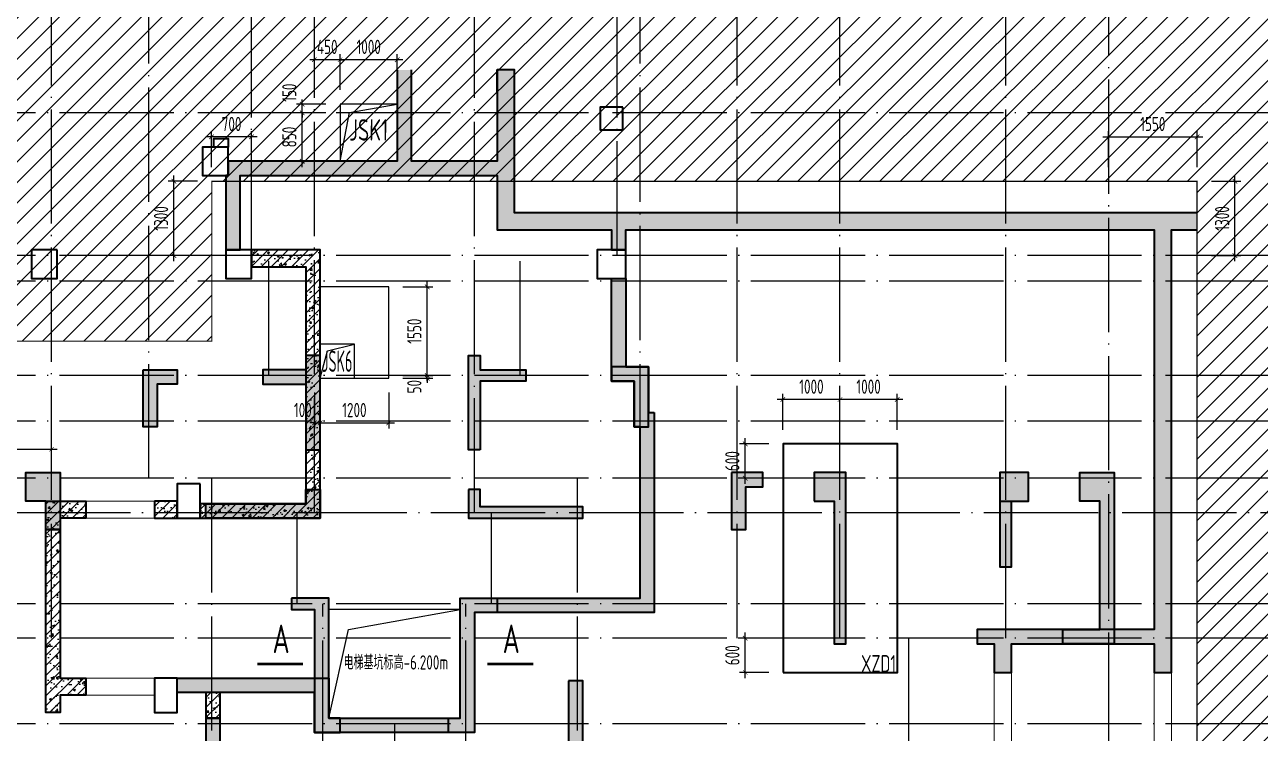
# Model space of a CAD drawing. Extents: x -655480 to 203344, y -294099 to 287156.
# Drawn here: x -375617 to -353989, y 203702 to 216112 of the extents above; entities that cross this region are included whole.
import ezdxf
from ezdxf.enums import TextEntityAlignment as Align

# ---------------------------------------------------------------- set-up
doc = ezdxf.new("R2010")
doc.units = 0
doc.header["$LTSCALE"] = 1000
doc.linetypes.add('DOTE', pattern=[2.42, 2, -0.2, 0.02, -0.2])
doc.layers.get('0').update_dxf_attribs({"linetype": 'CONTINUOUS'})
doc.layers.get('DEFPOINTS').update_dxf_attribs({"linetype": 'CONTINUOUS'})
for name, color, linetype in [('0-R集水坑', 191, 'CONTINUOUS'), ('A-DOTE', 10, 'DOTE'), ('S-B板配筋号', 7, 'CONTINUOUS'), ('S-C承台实线', 2, 'CONTINUOUS'), ('S-C承台编号', 6, 'CONTINUOUS'), ('S-D洞口', 4, 'CONTINUOUS'), ('S-J基础底板', 5, 'CONTINUOUS'), ('S-J基础底板标注', 3, 'CONTINUOUS'), ('S-Q墙填充', 252, 'CONTINUOUS'), ('S-Q墙实线', 6, 'CONTINUOUS'), ('S-降板填充', 75, 'CONTINUOUS'), ('THICK', 6, 'CONTINUOUS')]:
    doc.layers.add(name, color=color, linetype=linetype)
doc.layers.add('WINDOW', color=144, linetype='CONTINUOUS', lineweight=15)
doc.layers.add('底图$0$砼柱', color=2, linetype='CONTINUOUS', lineweight=35)
doc.styles.add('TSSD_DIMENSION', font='Tssdeng.shx', dxfattribs={"width": 0.7, "bigfont": 'tssdchn.shx'})
doc.styles.add('TSSD_REIN', font='tssdeng.shx', dxfattribs={"width": 0.7, "height": 300, "bigfont": 'tssdchn.shx'})
doc.dimstyles.new('TSSD_100_100$0', dxfattribs={"dimtxt": 300, "dimasz": 80, "dimexe": 100, "dimexo": 250, "dimgap": 100, "dimtad": 1, "dimdec": 0, "dimzin": 0, "dimdsep": 46, "dimtxsty": 'TSSD_DIMENSION', "dimblk": 'ARCHTICK', "dimcen": 0, "dimdle": 100, "dimclrd": 3, "dimclre": 3, "dimclrt": 7, "dimadec": 0, "dimazin": 0, "dimtfac": 1, "dimtdec": 0, "dimtix": 1, "dimtmove": 2, "dimatfit": 3, "dimldrblk": 'ARCHTICK', "dimfxl": 1, "dimtolj": 1, "dimtzin": 0, "dimarcsym": 0})
pattern_1 = [(45, (-1438581.56, 463489.72), (-88.388348, 88.388348), []), (50, (-1438581.56, 463489.72), (358.63009, -31.37607), [37.5, -412.5]), (355, (-1438581.56, 463489.72), (-69.37567, 376.09607), [30, -330]), (100.4514, (-1438551.67, 463487.1), (289.25469, 344.71977), [31.8701, -350.57106]), (46.1842, (-1438581.56, 463589.7), (533.62052, -82.7595), [56.25, -618.75]), (96.6356, (-1438537.1, 463582.8), (467.33135, 487.05894), [47.80514, -525.8565]), (351.1842, (-1438581.56, 463589.7), (467.33097, 487.0593), [45, -495]), (21, (-1438531.56, 463564.72), (298.453526, -201.309445), [37.5, -412.5]), (326, (-1438531.56, 463564.72), (121.65767, 362.57502), [30, -330]), (71.4514, (-1438506.7, 463547.94), (420.11131, 161.26525), [31.8701, -350.57106]), (37.5, (-1438581.56, 463489.72), (6.079928, 166.446927), [0, -326, 0, -335, 0, -331.25]), (7.5, (-1438581.56, 463489.72), (131.53477, 197.205856), [0, -191, 0, -318.5, 0, -126.25]), (327.5, (-1438693.06, 463489.72), (266.911218, -11.277436), [0, -125, 0, -390, 0, -517.5]), (317.5, (-1438743.06, 463489.72), (291.593085, 50.05249), [0, -162.5, 0, -259, 0, -367.5])]

# ---------------------------------------------------------------- blocks, each defined once
blk = doc.blocks.new('20210827.00163710')
at = {"layer": 'A-DOTE'}
for p, q in [((-218672, -280430.2), (-218672, -268230.2)), ((-216972, -277630.2), (-216972, -268230.2)), ((-215172, -273730.2), (-215172, -268230.2)), ((-214072, -278229.9), (-214072, -268230.2)), ((-211272, -278229.9), (-211272, -268230.2)), ((-208772, -273730.2), (-208772, -268230.2)), ((-208372, -277630.2), (-208372, -268230.2)), ((-206672, -280430.2), (-206672, -268230.2)), ((-204872, -280430.2), (-204872, -268230.2)), ((-201972, -280430.2), (-201972, -268230.2)), ((-200172, -268230.2), (-200172, -289730.2)), ((-197172, -271230.2), (-253172, -271230.2)), ((-197172, -273730.2), (-253172, -273730.2)), ((-214872, -275830.2), (-214872, -273730.2)), ((-210472, -275830.2), (-210472, -273730.2)), ((-197172, -274180.2), (-253172, -274180.2)), ((-197172, -275830.2), (-253172, -275830.2)), ((-197172, -276630.2), (-253172, -276630.2)), ((-197172, -277630.2), (-253172, -277630.2)), ((-215871.8, -277630.2), (-215872, -289730.2)), ((-209472.2, -277630.2), (-209472, -289730.2)), ((-253172, -278229.9), (-197172, -278229.9)), ((-214372, -279830.2), (-214372, -278230.2)), ((-210972, -279830.2), (-210972, -278230.2)), ((-197172, -279830.2), (-253172, -279830.2)), ((-213922, -289730.2), (-213922, -279830.2)), ((-211422, -289730.2), (-211422, -279830.2)), ((-197172, -280430.2), (-253172, -280430.2)), ((-203672, -280430.2), (-203672, -289730.2)), ((-197172, -281930.2), (-253172, -281930.2)), ((-212672, -281930.2), (-212672, -289730.2))]:
    blk.add_line(p, q, dxfattribs=at)
blk = doc.blocks.new('_ArchTick')
at = {"color": 0, "linetype": 'ByBlock', "const_width": 0.15}
blk.add_lwpolyline([(-0.5, -0.5), (0.5, 0.5)], dxfattribs=at)
blk = doc.blocks.new('*D1236')
at = {"layer": 'DEFPOINTS', "color": 0, "ltscale": 0.5, "transparency": 16777216}
for p in [(-375146, 208677), (-377846, 208169), (-375146, 208169)]:
    blk.add_point(p, dxfattribs=at)
at = {"layer": 'S-J基础底板标注', "color": 3, "lineweight": -2, "ltscale": 0.5, "transparency": 16777216}
for p, q in [((-377846, 208419), (-377846, 208777)), ((-375146, 208419), (-375146, 208777)), ((-377946, 208677), (-375046, 208677))]:
    blk.add_line(p, q, dxfattribs=at)
at = {"layer": 'S-J基础底板标注', "color": 3, "lineweight": -2, "ltscale": 0.5, "transparency": 16777216, "xscale": 80, "yscale": 80, "zscale": 80, "rotation": 180}
blk.add_blockref('_ArchTick', (-377846, 208677), dxfattribs=at)
at = {"layer": 'S-J基础底板标注', "color": 3, "lineweight": -2, "ltscale": 0.5, "transparency": 16777216, "xscale": 80, "yscale": 80, "zscale": 80}
blk.add_blockref('_ArchTick', (-375146, 208677), dxfattribs=at)
blk = doc.blocks.new('*D1249')
at = {"layer": 'DEFPOINTS', "color": 0, "transparency": 16777216}
for p in [(-372346, 214148), (-372346, 213369), (-371646, 213369)]:
    blk.add_point(p, dxfattribs=at)
at = {"layer": 'S-J基础底板标注', "color": 3, "lineweight": -2, "transparency": 16777216}
for p, q in [((-371546, 214148), (-372446, 214148)), ((-372346, 213619), (-372346, 214248)), ((-371646, 213619), (-371646, 214248))]:
    blk.add_line(p, q, dxfattribs=at)
at = {"layer": 'S-J基础底板标注', "color": 3, "lineweight": -2, "transparency": 16777216, "xscale": 80, "yscale": 80, "zscale": 80}
for p, rotation in [((-372346, 214148), 179.9999999999952), ((-371646, 214148), 359.9999999999952)]:
    blk.add_blockref('_ArchTick', p, dxfattribs=dict(at, rotation=rotation))
at = {"layer": 'S-J基础底板标注', "color": 7, "transparency": 16777216, "insert": (-371996, 214373), "char_height": 250, "attachment_point": 5, "style": 'TSSD_DIMENSION'}
blk.add_mtext('\\A1;700', dxfattribs=at)
blk = doc.blocks.new('*D1250')
at = {"layer": 'DEFPOINTS', "color": 0, "transparency": 16777216}
for p in [(-355096, 214148), (-356646, 213369), (-355096, 213369)]:
    blk.add_point(p, dxfattribs=at)
at = {"layer": 'S-J基础底板标注', "color": 3, "lineweight": -2, "transparency": 16777216}
for p, q in [((-356746, 214148), (-354996, 214148)), ((-356646, 213619), (-356646, 214248)), ((-355096, 213619), (-355096, 214248))]:
    blk.add_line(p, q, dxfattribs=at)
at = {"layer": 'S-J基础底板标注', "color": 3, "lineweight": -2, "transparency": 16777216, "xscale": 80, "yscale": 80, "zscale": 80, "rotation": 180}
blk.add_blockref('_ArchTick', (-356646, 214148), dxfattribs=at)
at = {"layer": 'S-J基础底板标注', "color": 3, "lineweight": -2, "transparency": 16777216, "xscale": 80, "yscale": 80, "zscale": 80}
blk.add_blockref('_ArchTick', (-355096, 214148), dxfattribs=at)
at = {"layer": 'S-J基础底板标注', "color": 7, "transparency": 16777216, "insert": (-355871, 214373), "char_height": 250, "attachment_point": 5, "style": 'TSSD_DIMENSION'}
blk.add_mtext('\\A1;1550', dxfattribs=at)
blk = doc.blocks.new('*D1251')
at = {"layer": 'DEFPOINTS', "color": 0, "transparency": 16777216}
for p in [(-373005, 213369), (-372341, 213369), (-372341, 212069)]:
    blk.add_point(p, dxfattribs=at)
at = {"layer": 'S-J基础底板标注', "color": 3, "lineweight": -2, "transparency": 16777216}
for p, q in [((-373005, 211969), (-373005, 213469)), ((-372591, 213369), (-373105, 213369)), ((-372591, 212069), (-373105, 212069))]:
    blk.add_line(p, q, dxfattribs=at)
at = {"layer": 'S-J基础底板标注', "color": 3, "lineweight": -2, "transparency": 16777216, "xscale": 80, "yscale": 80, "zscale": 80}
for p, rotation in [((-373005, 213369), 90), ((-373005, 212069), 270)]:
    blk.add_blockref('_ArchTick', p, dxfattribs=dict(at, rotation=rotation))
at = {"layer": 'S-J基础底板标注', "color": 7, "transparency": 16777216, "insert": (-373230, 212719), "char_height": 250, "attachment_point": 5, "rotation": 90, "style": 'TSSD_DIMENSION'}
blk.add_mtext('\\A1;1300', dxfattribs=at)
blk = doc.blocks.new('*D1252')
at = {"layer": 'DEFPOINTS', "color": 0, "transparency": 16777216}
for p in [(-355096, 213369), (-354432, 213369), (-355096, 212069)]:
    blk.add_point(p, dxfattribs=at)
at = {"layer": 'S-J基础底板标注', "color": 3, "lineweight": -2, "transparency": 16777216}
for p, q in [((-354432, 211969), (-354432, 213469)), ((-354846, 213369), (-354332, 213369)), ((-354846, 212069), (-354332, 212069))]:
    blk.add_line(p, q, dxfattribs=at)
at = {"layer": 'S-J基础底板标注', "color": 3, "lineweight": -2, "transparency": 16777216, "xscale": 80, "yscale": 80, "zscale": 80}
for p, rotation in [((-354432, 213369), 90), ((-354432, 212069), 270)]:
    blk.add_blockref('_ArchTick', p, dxfattribs=dict(at, rotation=rotation))
at = {"layer": 'S-J基础底板标注', "color": 7, "transparency": 16777216, "insert": (-354657, 212719), "char_height": 250, "attachment_point": 5, "rotation": 90, "style": 'TSSD_DIMENSION'}
blk.add_mtext('\\A1;1300', dxfattribs=at)
blk = doc.blocks.new('*D1269')
at = {"layer": 'DEFPOINTS', "color": 0, "transparency": 16777216}
for p in [(-363005, 205369), (-362341, 205369), (-362341, 204769)]:
    blk.add_point(p, dxfattribs=at)
at = {"layer": 'S-J基础底板标注', "color": 3, "lineweight": -2, "transparency": 16777216}
for p, q in [((-363005, 204669), (-363005, 205469)), ((-362591, 205369), (-363105, 205369)), ((-362591, 204769), (-363105, 204769))]:
    blk.add_line(p, q, dxfattribs=at)
at = {"layer": 'S-J基础底板标注', "color": 3, "lineweight": -2, "transparency": 16777216, "xscale": 80, "yscale": 80, "zscale": 80}
for p, rotation in [((-363005, 205369), 90), ((-363005, 204769), 270)]:
    blk.add_blockref('_ArchTick', p, dxfattribs=dict(at, rotation=rotation))
at = {"layer": 'S-J基础底板标注', "color": 7, "transparency": 16777216, "insert": (-363230, 205069), "char_height": 250, "attachment_point": 5, "rotation": 90, "style": 'TSSD_DIMENSION'}
blk.add_mtext('\\A1;600', dxfattribs=at)
blk = doc.blocks.new('*D1272')
at = {"layer": 'DEFPOINTS', "color": 0, "transparency": 16777216}
for p in [(-362346, 209548), (-362346, 208769), (-361346, 208769)]:
    blk.add_point(p, dxfattribs=at)
at = {"layer": 'S-J基础底板标注', "color": 3, "lineweight": -2, "transparency": 16777216}
for p, q in [((-362346, 209019), (-362346, 209648)), ((-361346, 209019), (-361346, 209648)), ((-361246, 209548), (-362446, 209548))]:
    blk.add_line(p, q, dxfattribs=at)
at = {"layer": 'S-J基础底板标注', "color": 3, "lineweight": -2, "transparency": 16777216, "xscale": 80, "yscale": 80, "zscale": 80}
for p, rotation in [((-362346, 209548), 179.9999999999966), ((-361346, 209548), 359.9999999999966)]:
    blk.add_blockref('_ArchTick', p, dxfattribs=dict(at, rotation=rotation))
at = {"layer": 'S-J基础底板标注', "color": 7, "transparency": 16777216, "insert": (-361846, 209773), "char_height": 250, "attachment_point": 5, "style": 'TSSD_DIMENSION'}
blk.add_mtext('\\A1;1000', dxfattribs=at)
blk = doc.blocks.new('*D1273')
at = {"layer": 'DEFPOINTS', "color": 0, "transparency": 16777216}
for p in [(-361346, 209548), (-361346, 208769), (-360346, 208769)]:
    blk.add_point(p, dxfattribs=at)
at = {"layer": 'S-J基础底板标注', "color": 3, "lineweight": -2, "transparency": 16777216}
for p, q in [((-361346, 209019), (-361346, 209648)), ((-360346, 209019), (-360346, 209648)), ((-360246, 209548), (-361446, 209548))]:
    blk.add_line(p, q, dxfattribs=at)
at = {"layer": 'S-J基础底板标注', "color": 3, "lineweight": -2, "transparency": 16777216, "xscale": 80, "yscale": 80, "zscale": 80}
for p, rotation in [((-361346, 209548), 179.9999999999966), ((-360346, 209548), 359.9999999999966)]:
    blk.add_blockref('_ArchTick', p, dxfattribs=dict(at, rotation=rotation))
at = {"layer": 'S-J基础底板标注', "color": 7, "transparency": 16777216, "insert": (-360846, 209773), "char_height": 250, "attachment_point": 5, "style": 'TSSD_DIMENSION'}
blk.add_mtext('\\A1;1000', dxfattribs=at)
blk = doc.blocks.new('*D1274')
at = {"layer": 'DEFPOINTS', "color": 0, "transparency": 16777216}
for p in [(-363005, 208769), (-362341, 208769), (-362341, 208169)]:
    blk.add_point(p, dxfattribs=at)
at = {"layer": 'S-J基础底板标注', "color": 3, "lineweight": -2, "transparency": 16777216}
for p, q in [((-362591, 208769), (-363105, 208769)), ((-363005, 208069), (-363005, 208869)), ((-362591, 208169), (-363105, 208169))]:
    blk.add_line(p, q, dxfattribs=at)
at = {"layer": 'S-J基础底板标注', "color": 3, "lineweight": -2, "transparency": 16777216, "xscale": 80, "yscale": 80, "zscale": 80}
for p, rotation in [((-363005, 208769), 90), ((-363005, 208169), 270)]:
    blk.add_blockref('_ArchTick', p, dxfattribs=dict(at, rotation=rotation))
at = {"layer": 'S-J基础底板标注', "color": 7, "transparency": 16777216, "insert": (-363230, 208469), "char_height": 250, "attachment_point": 5, "rotation": 90, "style": 'TSSD_DIMENSION'}
blk.add_mtext('\\A1;600', dxfattribs=at)
blk = doc.blocks.new('*D2511')
at = {"layer": 'DEFPOINTS', "color": 0, "transparency": 16777216}
for p in [(-370446, 209919), (-369246, 209919), (-369246, 209138)]:
    blk.add_point(p, dxfattribs=at)
at = {"layer": 'S-J基础底板标注', "color": 3, "lineweight": -2, "transparency": 16777216}
for p, q in [((-370446, 209669), (-370446, 209038)), ((-369246, 209669), (-369246, 209038)), ((-370546, 209138), (-369146, 209138))]:
    blk.add_line(p, q, dxfattribs=at)
at = {"layer": 'S-J基础底板标注', "color": 3, "lineweight": -2, "transparency": 16777216, "xscale": 80, "yscale": 80, "zscale": 80, "rotation": 180}
blk.add_blockref('_ArchTick', (-370446, 209138), dxfattribs=at)
at = {"layer": 'S-J基础底板标注', "color": 3, "lineweight": -2, "transparency": 16777216, "xscale": 80, "yscale": 80, "zscale": 80}
blk.add_blockref('_ArchTick', (-369246, 209138), dxfattribs=at)
at = {"layer": 'S-J基础底板标注', "color": 7, "transparency": 16777216, "insert": (-369846, 209363), "char_height": 250, "attachment_point": 5, "style": 'TSSD_DIMENSION'}
blk.add_mtext('\\A1;1200', dxfattribs=at)
blk = doc.blocks.new('*D2512')
at = {"layer": 'DEFPOINTS', "color": 0, "transparency": 16777216}
for p in [(-370546, 209919), (-370446, 209919), (-370446, 209138)]:
    blk.add_point(p, dxfattribs=at)
at = {"layer": 'S-J基础底板标注', "color": 3, "lineweight": -2, "transparency": 16777216}
for p, q in [((-370546, 209669), (-370546, 209038)), ((-370446, 209669), (-370446, 209038)), ((-370546, 209138), (-370626, 209138)), ((-370546, 209138), (-370446, 209138)), ((-370446, 209138), (-370366, 209138))]:
    blk.add_line(p, q, dxfattribs=at)
at = {"layer": 'S-J基础底板标注', "color": 3, "lineweight": -2, "transparency": 16777216, "xscale": 80, "yscale": 80, "zscale": 80}
blk.add_blockref('_ArchTick', (-370546, 209138), dxfattribs=at)
at = {"layer": 'S-J基础底板标注', "color": 3, "lineweight": -2, "transparency": 16777216, "xscale": 80, "yscale": 80, "zscale": 80, "rotation": 180}
blk.add_blockref('_ArchTick', (-370446, 209138), dxfattribs=at)
at = {"layer": 'S-J基础底板标注', "color": 7, "transparency": 16777216, "insert": (-370748, 209363), "char_height": 250, "attachment_point": 5, "style": 'TSSD_DIMENSION'}
blk.add_mtext('\\A1;100', dxfattribs=at)
blk = doc.blocks.new('*D2513')
at = {"layer": 'DEFPOINTS', "color": 0, "transparency": 16777216}
for p in [(-369246, 211519), (-368572, 211519), (-369246, 209969)]:
    blk.add_point(p, dxfattribs=at)
at = {"layer": 'S-J基础底板标注', "color": 3, "lineweight": -2, "transparency": 16777216}
for p, q in [((-368996, 211519), (-368472, 211519)), ((-368572, 209869), (-368572, 211619)), ((-368996, 209969), (-368472, 209969))]:
    blk.add_line(p, q, dxfattribs=at)
at = {"layer": 'S-J基础底板标注', "color": 3, "lineweight": -2, "transparency": 16777216, "xscale": 80, "yscale": 80, "zscale": 80}
for p, rotation in [((-368572, 211519), 90), ((-368572, 209969), 270)]:
    blk.add_blockref('_ArchTick', p, dxfattribs=dict(at, rotation=rotation))
at = {"layer": 'S-J基础底板标注', "color": 7, "transparency": 16777216, "insert": (-368797, 210744), "char_height": 250, "attachment_point": 5, "rotation": 90, "style": 'TSSD_DIMENSION'}
blk.add_mtext('\\A1;1550', dxfattribs=at)
blk = doc.blocks.new('*D2514')
at = {"layer": 'DEFPOINTS', "color": 0, "transparency": 16777216}
for p in [(-369246, 209969), (-369246, 209919), (-368572, 209969)]:
    blk.add_point(p, dxfattribs=at)
at = {"layer": 'S-J基础底板标注', "color": 3, "lineweight": -2, "transparency": 16777216}
for p, q in [((-368572, 209969), (-368572, 210049)), ((-368996, 209969), (-368472, 209969)), ((-368996, 209919), (-368472, 209919)), ((-368572, 209919), (-368572, 209969)), ((-368572, 209919), (-368572, 209839))]:
    blk.add_line(p, q, dxfattribs=at)
at = {"layer": 'S-J基础底板标注', "color": 3, "lineweight": -2, "transparency": 16777216, "xscale": 80, "yscale": 80, "zscale": 80}
for p, rotation in [((-368572, 209969), 270), ((-368572, 209919), 90)]:
    blk.add_blockref('_ArchTick', p, dxfattribs=dict(at, rotation=rotation))
at = {"layer": 'S-J基础底板标注', "color": 7, "transparency": 16777216, "insert": (-368797, 209772), "char_height": 250, "attachment_point": 5, "rotation": 90, "style": 'TSSD_DIMENSION'}
blk.add_mtext('\\A1;50', dxfattribs=at)
blk = doc.blocks.new('*D2524')
at = {"layer": 'DEFPOINTS', "color": 0, "transparency": 16777216}
for p in [(-370760, 214719), (-370096, 214719), (-370096, 214569)]:
    blk.add_point(p, dxfattribs=at)
at = {"layer": 'S-J基础底板标注', "color": 3, "lineweight": -2, "transparency": 16777216}
for p, q in [((-370760, 214719), (-370760, 214799)), ((-370346, 214719), (-370860, 214719)), ((-370346, 214569), (-370860, 214569)), ((-370760, 214569), (-370760, 214719)), ((-370760, 214569), (-370760, 214489))]:
    blk.add_line(p, q, dxfattribs=at)
at = {"layer": 'S-J基础底板标注', "color": 3, "lineweight": -2, "transparency": 16777216, "xscale": 80, "yscale": 80, "zscale": 80}
for p, rotation in [((-370760, 214719), 269.9995554993279), ((-370760, 214569), 89.99955549932797)]:
    blk.add_blockref('_ArchTick', p, dxfattribs=dict(at, rotation=rotation))
at = {"layer": 'S-J基础底板标注', "color": 7, "transparency": 16777216, "insert": (-370985, 214921), "char_height": 250, "attachment_point": 5, "rotation": 89.9996, "style": 'TSSD_DIMENSION'}
blk.add_mtext('\\A1;150', dxfattribs=at)
blk = doc.blocks.new('*D2525')
at = {"layer": 'DEFPOINTS', "color": 0, "transparency": 16777216}
for p in [(-370760, 214569), (-370096, 214569), (-370096, 213719)]:
    blk.add_point(p, dxfattribs=at)
at = {"layer": 'S-J基础底板标注', "color": 3, "lineweight": -2, "transparency": 16777216}
for p, q in [((-370346, 214569), (-370860, 214569)), ((-370760, 213619), (-370760, 214669)), ((-370346, 213719), (-370860, 213719))]:
    blk.add_line(p, q, dxfattribs=at)
at = {"layer": 'S-J基础底板标注', "color": 3, "lineweight": -2, "transparency": 16777216, "xscale": 80, "yscale": 80, "zscale": 80}
for p, rotation in [((-370760, 214569), 89.99955549929855), ((-370760, 213719), 269.9995554992985)]:
    blk.add_blockref('_ArchTick', p, dxfattribs=dict(at, rotation=rotation))
at = {"layer": 'S-J基础底板标注', "color": 7, "transparency": 16777216, "insert": (-370985, 214144), "char_height": 250, "attachment_point": 5, "rotation": 89.9996, "style": 'TSSD_DIMENSION'}
blk.add_mtext('\\A1;850', dxfattribs=at)
blk = doc.blocks.new('*D2526')
at = {"layer": 'DEFPOINTS', "color": 0, "transparency": 16777216}
for p in [(-370546, 215498), (-370546, 214719), (-370096, 214719)]:
    blk.add_point(p, dxfattribs=at)
at = {"layer": 'S-J基础底板标注', "color": 3, "lineweight": -2, "transparency": 16777216}
for p, q in [((-370546, 215498), (-370626, 215498)), ((-370546, 214969), (-370546, 215598)), ((-370096, 215498), (-370546, 215498)), ((-370096, 214969), (-370096, 215598)), ((-370096, 215498), (-370016, 215498))]:
    blk.add_line(p, q, dxfattribs=at)
at = {"layer": 'S-J基础底板标注', "color": 3, "lineweight": -2, "transparency": 16777216, "xscale": 80, "yscale": 80, "zscale": 80}
for p, rotation in [((-370546, 215498), 359.9999999999963), ((-370096, 215498), 179.9999999999964)]:
    blk.add_blockref('_ArchTick', p, dxfattribs=dict(at, rotation=rotation))
at = {"layer": 'S-J基础底板标注', "color": 7, "transparency": 16777216, "insert": (-370321, 215723), "char_height": 250, "attachment_point": 5, "style": 'TSSD_DIMENSION'}
blk.add_mtext('\\A1;450', dxfattribs=at)
blk = doc.blocks.new('*D2527')
at = {"layer": 'DEFPOINTS', "color": 0, "transparency": 16777216}
for p in [(-370096, 215498), (-370096, 214719), (-369096, 214719)]:
    blk.add_point(p, dxfattribs=at)
at = {"layer": 'S-J基础底板标注', "color": 3, "lineweight": -2, "transparency": 16777216}
for p, q in [((-368996, 215498), (-370196, 215498)), ((-370096, 214969), (-370096, 215598)), ((-369096, 214969), (-369096, 215598))]:
    blk.add_line(p, q, dxfattribs=at)
at = {"layer": 'S-J基础底板标注', "color": 3, "lineweight": -2, "transparency": 16777216, "xscale": 80, "yscale": 80, "zscale": 80}
for p, rotation in [((-370096, 215498), 179.9999999999933), ((-369096, 215498), 359.9999999999933)]:
    blk.add_blockref('_ArchTick', p, dxfattribs=dict(at, rotation=rotation))
at = {"layer": 'S-J基础底板标注', "color": 7, "transparency": 16777216, "insert": (-369596, 215723), "char_height": 250, "attachment_point": 5, "style": 'TSSD_DIMENSION'}
blk.add_mtext('\\A1;1000', dxfattribs=at)

msp = doc.modelspace()

# ---------------------------------------------------------------- hatches: boundary and pattern name
at = {"layer": 'S-Q墙填充', "linetype": 'ByBlock'}
h = msp.add_hatch(dxfattribs=at)
h.set_pattern_fill('ARMOREDW', color=252, scale=50)
h.set_pattern_definition([(50, (0, 0), (215.178055, -18.82564), [22.5, -247.5]), (355, (0, 0), (-41.6254, 225.65764), [18, -198]), (100.4514, (17.93, -1.57), (173.55281, 206.83186), [19.12206, -210.34263]), (46.1842, (0, 60), (320.17231, -49.6557), [33.75, -371.25]), (96.6356, (26.68, 55.86), (280.39881, 292.23536), [28.68309, -315.5139]), (351.1842, (0, 60), (280.39858, 292.23558), [27, -297]), (21, (30, 45), (179.072116, -120.78567), [22.5, -247.5]), (326, (30, 45), (72.9946, 217.54501), [18, -198]), (71.4514, (44.92, 34.93), (252.06679, 96.75915), [19.12206, -210.34263]), (45, (0, 0), (-169.70563, 169.70563), [])])
h.paths.add_polyline_path([(-355096.05, 212819.14), (-367046.04, 212819.14), (-367046.04, 215319.14), (-367346.04, 215319.14), (-367346.04, 214919.14), (-367346.04, 213719.14), (-368846.04, 213719.14), (-368846.04, 215319.14), (-369096.04, 215319.14), (-369096.04, 213719.14), (-372056.43, 213719.14), (-372056.43, 213469.14), (-372096.04, 213469.14), (-372096.04, 212169.14), (-371846.04, 212169.14), (-371846.04, 213469.14), (-367346.04, 213469.14), (-367346.04, 212519.14), (-365346.04, 212519.14), (-365346.04, 212169.14), (-365096.04, 212169.14), (-365096.04, 212519.14), (-355846.05, 212519.14), (-355846.05, 205519.14), (-358946.04, 205519.14), (-358946.04, 205269.14), (-358646.05, 205269.14), (-358646.05, 204769.14), (-358346.05, 204769.14), (-358346.05, 205269.14), (-355846.05, 205269.14), (-355846.05, 204769.14), (-355546.05, 204769.14), (-355546.05, 212519.14), (-355096.05, 212519.14)])
h = msp.add_hatch(dxfattribs=at)
h.set_pattern_fill('钢筋混凝土', color=252, scale=50)
h.set_pattern_definition([(45, (-713915.05, 36664.32), (-88.388348, 88.388348), []), (50, (-713915.05, 36664.32), (358.6301, -31.37607), [37.5, -412.5]), (355, (-713915.05, 36664.32), (-69.37567, 376.09607), [30, -330]), (100.4514, (-713885.17, 36661.7), (289.2547, 344.71977), [31.8701, -350.57106]), (46.1842, (-713915.05, 36764.32), (533.6205, -82.7595), [56.25, -618.75]), (96.6356, (-713870.6, 36757.43), (467.33135, 487.05894), [47.80514, -525.8565]), (351.1842, (-713915.05, 36764.3), (467.331, 487.0593), [45, -495]), (21, (-713865.05, 36739.32), (298.45353, -201.30945), [37.5, -412.5]), (326, (-713865.05, 36739.32), (121.65767, 362.57502), [30, -330]), (71.4514, (-713840.18, 36722.55), (420.1113, 161.26525), [31.8701, -350.57106]), (37.5, (-713915.05, 36664.32), (6.079928, 166.446927), [0, -326, 0, -335, 0, -331.25]), (7.5, (-713915.05, 36664.32), (131.53477, 197.20586), [0, -191, 0, -318.5, 0, -126.25]), (327.5, (-714026.55, 36664.32), (266.91122, -11.277436), [0, -125, 0, -390, 0, -517.5]), (317.5, (-714076.55, 36664.32), (291.59308, 50.05249), [0, -162.5, 0, -259, 0, -367.5])])
h.paths.add_polyline_path([(-371646.04, 211869.14), (-370696.04, 211869.14), (-370696.04, 207719.14), (-372546.04, 207719.14), (-372546.04, 207469.14), (-370446.04, 207469.14), (-370446.04, 212169.14), (-371646.04, 212169.14)])
h = msp.add_hatch(dxfattribs=at)
h.set_pattern_fill('钢筋混凝土', color=252, scale=50)
h.set_pattern_definition(pattern_1)
h.paths.add_polyline_path([(-364596.04, 209319.14), (-364596.04, 205819.14), (-367746.04, 205819.14), (-367746.04, 203719.14), (-370546.04, 203719.14), (-370546.04, 204419.14), (-372946.04, 204419.14), (-372946.04, 204669.14), (-370296.04, 204669.14), (-370296.04, 203969.14), (-367996.04, 203969.14), (-367996.04, 206069.14), (-364846.04, 206069.14), (-364846.04, 209069.14), (-364946.04, 209069.14), (-364946.04, 209869.14), (-365346.04, 209869.14), (-365346.04, 211669.14), (-365096.04, 211669.14), (-365096.04, 210119.14), (-364696.04, 210119.14), (-364696.04, 209319.14)])
at = {"layer": 'S-Q墙填充'}
for points in [[(-370696.04, 208669.14), (-370446.04, 208669.14), (-370446.04, 210319.14), (-370696.04, 210319.14), (-370696.04, 210069.14), (-371446.04, 210069.14), (-371446.04, 209819.14), (-370696.04, 209819.14)], [(-367646.04, 208669.14), (-367846.04, 208669.14), (-367846.04, 210319.14), (-367646.04, 210319.14), (-367646.04, 210069.14), (-366846.04, 210069.14), (-366846.04, 209869.14), (-367646.04, 209869.14)], [(-373546.04, 210069.14), (-372946.04, 210069.14), (-372946.04, 209819.14), (-373296.04, 209819.14), (-373296.04, 209069.14), (-373546.04, 209069.14)], [(-364696.04, 210119.14), (-365346.04, 210119.14), (-365346.04, 209869.14), (-364946.04, 209869.14), (-364946.04, 209069.14), (-364696.04, 209069.14)], [(-375246.04, 207269.14), (-375246.04, 207769.14), (-375596.04, 207769.14), (-375596.04, 208269.14), (-374996.04, 208269.14), (-374996.04, 207269.14)], [(-363246.04, 208269.14), (-363246.04, 207269.14), (-362996.05, 207269.14), (-362996.05, 208019.14), (-362696.05, 208019.14), (-362696.05, 208269.14)], [(-361796.04, 207769.14), (-361446.04, 207769.14), (-361446.04, 205269.14), (-361246.04, 205269.14), (-361246.04, 208269.14), (-361796.04, 208269.14)], [(-358546.04, 208269.14), (-358546.04, 206619.14), (-358346.05, 206619.14), (-358346.05, 207769.14), (-358046.04, 207769.14), (-358046.04, 208269.14)], [(-356796.04, 205519.14), (-356796.05, 207769.14), (-357146.04, 207769.14), (-357146.04, 208269.14), (-356546.04, 208269.14), (-356546.04, 205269.14), (-357446.04, 205269.14), (-357446.04, 205519.14)], [(-370446.04, 207969.14), (-370446.04, 207469.14), (-372446.04, 207469.14), (-372446.04, 207719.14), (-370696.04, 207719.14), (-370696.04, 207969.14)], [(-367846.04, 207969.14), (-367846.04, 207469.14), (-365846.04, 207469.14), (-365846.04, 207669.14), (-367646.04, 207669.14), (-367646.04, 207969.14)], [(-370946.04, 206069.14), (-370946.04, 205869.14), (-370546.04, 205869.14), (-370546.04, 203719.14), (-370096.04, 203719.14), (-370096.04, 203969.14), (-370296.04, 203969.14), (-370296.04, 206069.14)], [(-367346.04, 206069.14), (-367346.04, 205819.14), (-367746.04, 205819.14), (-367746.04, 203719.14), (-368196.04, 203719.14), (-368196.04, 203969.14), (-367996.04, 203969.14), (-367996.04, 206069.14)], [(-366096.04, 204619.14), (-366096.04, 202769.14), (-365846.04, 202769.14), (-365846.04, 204619.14)], [(-372446.04, 202769.14), (-372196.04, 202769.14), (-372196.04, 203969.14), (-372446.04, 203969.14)]]:
    msp.add_hatch(color=252, dxfattribs=at).paths.add_polyline_path(points)
at = {"layer": 'S-Q墙填充', "linetype": 'ByBlock'}
h = msp.add_hatch(dxfattribs=at)
h.set_pattern_fill('钢筋混凝土', color=252, scale=50)
h.set_pattern_definition(pattern_1)
h.paths.add_polyline_path([(-374996.04, 207469.13), (-374996.04, 204669.14), (-374546.05, 204669.14), (-374546.05, 204369.14), (-374996.04, 204369.14), (-374996.04, 204069.14), (-375246.04, 204069.14), (-375246.04, 207769.14), (-374546.05, 207769.14), (-374546.05, 207469.13)])
h = msp.add_hatch(dxfattribs=at)
h.set_pattern_fill('钢筋混凝土', color=252, scale=50)
h.set_pattern_definition(pattern_1)
h.paths.add_polyline_path([(-373346.05, 207769.14), (-373346.05, 207469.14), (-372946.04, 207469.14), (-372946.04, 207769.14)])
h = msp.add_hatch(dxfattribs=at)
h.set_pattern_fill('钢筋混凝土', color=252, scale=50)
h.set_pattern_definition(pattern_1)
h.paths.add_polyline_path([(-372446.04, 203969.14), (-372196.04, 203969.14), (-372196.04, 204419.14), (-372446.04, 204419.14)])
at = {"layer": 'S-降板填充'}
h = msp.add_hatch(dxfattribs=at)
h.set_pattern_fill('ANSI31', color=252, scale=80, style=0)
h.paths.add_polyline_path([(-353602.69, 217704.69), (-409646.04, 217704.69), (-409646.04, 197044.71), (-353602.69, 197044.71)])
h.paths.add_polyline_path([(-372340.88, 210569.14), (-372340.88, 213369.14), (-355096.05, 213369.14), (-355096.05, 198469.14), (-396746.05, 198469.14), (-396746.05, 197869.14), (-408146.05, 197869.14), (-408146.05, 212769.14), (-396245.88, 212769.14), (-396245.88, 214469.14), (-390546.05, 214469.14), (-390546.05, 210569.14)], flags=16)

# ---------------------------------------------------------------- linework, layer by layer
at = {"layer": '0-R集水坑'}
for points in [[(-370096.04, 213719.14), (-369096.04, 213719.14), (-369096.04, 214719.14), (-370096.04, 214719.14)], [(-370446.04, 209919.29), (-369546.04, 209919.29), (-369246.04, 209919.29), (-369246.04, 211519.29), (-370446.04, 211519.29)], [(-370446.04, 209919.29), (-369846.04, 209919.29), (-369846.04, 210519.29), (-370446.04, 210519.29)]]:
    msp.add_lwpolyline(points, close=True, dxfattribs=at)
for points in [[(-370096.04, 213719.14), (-369930.53, 214571.97), (-369096.04, 214719.14)], [(-370446.04, 209919.29), (-370318.19, 210397.96), (-369846.04, 210519.29)]]:
    msp.add_lwpolyline(points, dxfattribs=at)
at = {"layer": 'S-C承台实线', "lineweight": 35}
msp.add_lwpolyline([(-362340.88, 204769.14), (-360340.88, 204769.14), (-360340.88, 208769.14), (-362340.88, 208769.13)], close=True, dxfattribs=at)
at = {"layer": 'S-D洞口', "color": 5}
msp.add_lwpolyline([(-370296.04, 203969.14), (-367996.04, 203969.14), (-367996.04, 205869.14), (-370296.04, 205869.14), (-370296.04, 203969.14), (-369949.22, 205522.31), (-367996.04, 205869.14)], dxfattribs=at)
at = {"layer": 'S-J基础底板', "const_width": 20}
msp.add_lwpolyline([(-408146.05, 197869.14), (-396746.05, 197869.14), (-396746.05, 198469.14), (-355096.05, 198469.14), (-355096.05, 213369.14), (-372340.88, 213369.14), (-372340.88, 210569.14), (-390546.05, 210569.14), (-390546.05, 214469.14), (-396245.88, 214469.14), (-396245.88, 212769.14), (-408146.05, 212769.14)], close=True, dxfattribs=at)
at = {"layer": 'S-Q墙实线', "lineweight": 35}
msp.add_line((-375246.04, 207269.14), (-374996.04, 207269.14), dxfattribs=at)
for points in [[(-369096.04, 215319.14), (-369096.04, 213719.14), (-372056.43, 213719.14), (-372056.43, 213469.14), (-372096.04, 213469.14), (-372096.04, 212169.14), (-371846.04, 212169.14), (-371846.04, 213469.14), (-367346.04, 213469.14), (-367346.04, 212519.14), (-365346.04, 212519.14), (-365346.04, 212169.14), (-365096.04, 212169.14), (-365096.04, 212519.14), (-355846.05, 212519.14), (-355846.05, 205519.14), (-358946.04, 205519.14), (-358946.04, 205269.14), (-358646.05, 205269.14), (-358646.05, 204769.14), (-358346.05, 204769.14), (-358346.05, 205269.14), (-355846.05, 205269.14), (-355846.05, 204769.14), (-355546.05, 204769.14), (-355546.05, 212519.14), (-355096.05, 212519.14)], [(-355096.05, 212819.14), (-367046.04, 212819.14), (-367046.04, 215319.14), (-367346.04, 215319.14), (-367346.04, 215319.14), (-367346.04, 215319.14), (-367346.04, 214919.14), (-367346.04, 214919.14), (-367346.04, 215319.14), (-367346.04, 215319.14), (-367346.04, 213719.14), (-368846.04, 213719.14), (-368846.04, 215319.14)], [(-364596.04, 209319.14), (-364596.04, 205819.14), (-367746.04, 205819.14), (-367746.04, 203719.14), (-370546.04, 203719.14), (-370546.04, 204419.14), (-372946.04, 204419.14), (-372946.04, 204669.14), (-370296.04, 204669.14), (-370296.04, 203969.14), (-367996.04, 203969.14), (-367996.04, 206069.14), (-364846.04, 206069.14), (-364846.04, 209069.14), (-364946.04, 209069.14), (-364946.04, 209869.14), (-365346.04, 209869.14), (-365346.04, 211669.14), (-365096.04, 211669.14), (-365096.04, 210119.14), (-364696.04, 210119.14), (-364696.04, 209319.14), (-364596.04, 209319.14)]]:
    msp.add_lwpolyline(points, dxfattribs=at)
for points in [[(-372306.43, 213969.14), (-372306.43, 214119.14), (-372056.43, 214119.14), (-372056.43, 213969.14)], [(-371646.04, 211869.14), (-370696.04, 211869.14), (-370696.04, 207719.14), (-372546.04, 207719.14), (-372546.04, 207469.14), (-370446.04, 207469.14), (-370446.04, 212169.14), (-371646.04, 212169.14)], [(-370696.04, 208669.14), (-370446.04, 208669.14), (-370446.04, 210319.14), (-370696.04, 210319.14), (-370696.04, 210069.14), (-371446.04, 210069.14), (-371446.04, 209819.14), (-370696.04, 209819.14)], [(-367646.04, 208669.14), (-367846.04, 208669.14), (-367846.04, 210319.14), (-367646.04, 210319.14), (-367646.04, 210069.14), (-366846.04, 210069.14), (-366846.04, 209869.14), (-367646.04, 209869.14)], [(-373546.04, 210069.14), (-372946.04, 210069.14), (-372946.04, 209819.14), (-373296.04, 209819.14), (-373296.04, 209069.14), (-373546.04, 209069.14)], [(-364696.04, 210119.14), (-365346.04, 210119.14), (-365346.04, 209869.14), (-364946.04, 209869.14), (-364946.04, 209069.14), (-364696.04, 209069.14)], [(-375246.04, 207269.14), (-375246.04, 207769.14), (-375596.04, 207769.14), (-375596.04, 208269.14), (-374996.04, 208269.14), (-374996.04, 207269.14)], [(-363246.04, 208269.14), (-363246.04, 207269.14), (-362996.05, 207269.14), (-362996.05, 208019.14), (-362696.05, 208019.14), (-362696.05, 208269.14)], [(-361796.04, 207769.14), (-361446.04, 207769.14), (-361446.04, 205269.14), (-361246.04, 205269.14), (-361246.04, 208269.14), (-361796.04, 208269.14)], [(-358546.04, 208269.14), (-358546.04, 206619.14), (-358346.05, 206619.14), (-358346.05, 207769.14), (-358046.04, 207769.14), (-358046.04, 208269.14)], [(-356796.04, 205519.14), (-356796.05, 207769.14), (-357146.04, 207769.14), (-357146.04, 208269.14), (-356546.04, 208269.14), (-356546.04, 205269.14), (-357446.04, 205269.14), (-357446.04, 205519.14)], [(-370446.04, 207969.14), (-370446.04, 207469.14), (-372446.04, 207469.14), (-372446.04, 207719.14), (-370696.04, 207719.14), (-370696.04, 207969.14)], [(-367846.04, 207969.14), (-367846.04, 207469.14), (-365846.04, 207469.14), (-365846.04, 207669.14), (-367646.04, 207669.14), (-367646.04, 207969.14)], [(-374996.04, 207469.13), (-374996.04, 204669.14), (-374546.05, 204669.14), (-374546.05, 204369.14), (-374996.04, 204369.14), (-374996.04, 204069.14), (-375246.04, 204069.14), (-375246.04, 207769.14), (-374546.05, 207769.14), (-374546.05, 207469.13)], [(-373346.05, 207769.14), (-373346.05, 207469.14), (-372946.04, 207469.14), (-372946.04, 207769.14)], [(-370946.04, 206069.14), (-370946.04, 205869.14), (-370546.04, 205869.14), (-370546.04, 203719.14), (-370096.04, 203719.14), (-370096.04, 203969.14), (-370296.04, 203969.14), (-370296.04, 206069.14)], [(-367346.04, 206069.14), (-367346.04, 205819.14), (-367746.04, 205819.14), (-367746.04, 203719.14), (-368196.04, 203719.14), (-368196.04, 203969.14), (-367996.04, 203969.14), (-367996.04, 206069.14)], [(-366096.04, 204619.14), (-366096.04, 202769.14), (-365846.04, 202769.14), (-365846.04, 204619.14)], [(-372446.04, 203969.14), (-372196.04, 203969.14), (-372196.04, 204419.14), (-372446.04, 204419.14)], [(-372446.04, 202769.14), (-372196.04, 202769.14), (-372196.04, 203969.14), (-372446.04, 203969.14)]]:
    msp.add_lwpolyline(points, close=True, dxfattribs=at)
at = {"layer": 'THICK'}
for points in [[(-370744.58, 204914.91, 50, 50, 0), (-371544.58, 204914.91, 50, 50, 0)], [(-367516.38, 204914.91, 50, 50, 0), (-366716.38, 204914.91, 50, 50, 0)]]:
    msp.add_lwpolyline(points, format="xyseb", dxfattribs=at)
at = {"layer": 'WINDOW', "linetype": 'ByBlock'}
for points in [[(-374546.05, 207469.13), (-373346.05, 207469.13), (-373346.05, 207769.13), (-374546.05, 207769.13)], [(-374546.05, 204669.14), (-373346.05, 204669.14), (-373346.05, 204369.14), (-374546.05, 204369.14)], [(-358646.05, 204769.14), (-358346.05, 204769.14), (-358346.05, 202969.14), (-358646.05, 202969.14)], [(-355846.05, 204769.14), (-355546.05, 204769.14), (-355546.05, 202969.14), (-355846.05, 202969.14)]]:
    msp.add_lwpolyline(points, close=True, dxfattribs=at)
at = {"layer": '底图$0$砼柱', "color": 3, "lineweight": 35}
for points in [[(-365146.04, 214669.14), (-365546.04, 214669.14), (-365546.04, 214269.14), (-365146.04, 214269.14)], [(-372056.43, 213969.14), (-372506.43, 213969.14), (-372506.43, 213469.14), (-372056.43, 213469.14)], [(-375046.05, 212169.14), (-375496.05, 212169.14), (-375496.05, 211669.14), (-375046.05, 211669.14)], [(-371646.04, 212169.14), (-372096.04, 212169.14), (-372096.04, 211669.14), (-371646.04, 211669.14)], [(-365096.04, 212169.14), (-365596.04, 212169.14), (-365596.04, 211669.14), (-365096.04, 211669.14)], [(-372546.04, 208069.14), (-372946.04, 208069.14), (-372946.04, 207469.14), (-372546.04, 207469.14)], [(-358046.04, 208269.14), (-358546.04, 208269.14), (-358546.04, 207769.14), (-358046.04, 207769.14)], [(-372946.04, 204669.14), (-373346.05, 204669.14), (-373346.05, 204069.14), (-372946.04, 204069.14)]]:
    msp.add_lwpolyline(points, close=True, dxfattribs=at)

# ---------------------------------------------------------------- block references
at = {"layer": 'A-DOTE', "color": 2}
msp.add_blockref('20210827.00163710', (-156474.07, 485799.36), dxfattribs=at)

# ---------------------------------------------------------------- texts
at = {"layer": '0-R集水坑', "style": 'TSSD_REIN', "oblique": 0.5}
for s, width, p in [('JSK1', 0.7, (-369596.04, 214269.14)), ('JSK6', 0.5, (-370146.03, 210219.29))]:
    msp.add_text(s, height=375, dxfattribs=dict(at, width=width)).set_placement(p, align=Align.MIDDLE_CENTER)
at = {"layer": 'S-B板配筋号', "color": 1, "style": 'TSSD_REIN', "width": 0.7}
msp.add_text('电梯基坑标高-6.200m', height=250, dxfattribs=at).set_placement((-370035.22, 204818.42))
msp.add_text('电梯基坑标高-6.200m', height=250, dxfattribs=at).set_placement((-370035.22, 204818.42))
at = {"layer": 'S-C承台编号', "style": 'TSSD_REIN', "width": 0.7}
msp.add_text('XZD1', height=300, dxfattribs=at).set_placement((-360975.98, 205072.53), align=Align.TOP_LEFT)
at = {"layer": 'THICK', "style": 'TSSD_REIN', "width": 0.7}
for p in [(-371279.2, 205106.58), (-367250.99, 205106.58)]:
    msp.add_text('A', height=500, dxfattribs=at).set_placement(p)

# ---------------------------------------------------------------- dimensions: what is measured, and where the dimension line sits
at = {"layer": 'S-J基础底板标注'}
for p1, p2, distance, picture, middle in [((-370096.04, 214719.14), (-370546.04, 214719.14), -778.55, '*D2526', (-370321.04, 215722.69)), ((-369096.04, 214719.14), (-370096.04, 214719.14), -778.55, '*D2527', (-369596.04, 215722.69)), ((-370096.05, 213719.14), (-370096.05, 214569.13), 663.66, '*D2525', (-370984.71, 214144.14)), ((-371646.05, 213369.14), (-372345.88, 213369.14), -778.55, '*D1249', (-371995.96, 214372.69)), ((-356646.04, 213369.14), (-355096.05, 213369.14), 778.55, '*D1250', (-355871.04, 214372.69)), ((-372340.88, 212069.14), (-372340.88, 213369.14), 663.66, '*D1251', (-373229.54, 212719.14)), ((-355096.05, 212069.14), (-355096.05, 213369.14), -663.66, '*D1252', (-354657.39, 212719.14)), ((-369246.04, 209969.14), (-369246.04, 211519.29), -673.63, '*D2513', (-368797.41, 210744.21)), ((-370446.04, 209919.29), (-369246.04, 209919.29), -781.55, '*D2511', (-369846.04, 209362.74)), ((-361346.04, 208769.14), (-362346.04, 208769.14), -778.55, '*D1272', (-361846.04, 209772.69)), ((-360346.04, 208769.14), (-361346.04, 208769.14), -778.55, '*D1273', (-360846.04, 209772.69)), ((-362340.88, 208169.14), (-362340.88, 208769.14), 663.65, '*D1274', (-363229.53, 208469.14)), ((-362340.88, 204769.14), (-362340.88, 205369.14), 663.65, '*D1269', (-363229.53, 205069.14))]:
    dim = msp.add_aligned_dim(p1=p1, p2=p2, distance=distance, dimstyle='TSSD_100_100$0', override={"dimtxt": 250}, dxfattribs=at)
    dim.commit()
    dim.dimension.update_dxf_attribs({"geometry": picture, "text_midpoint": middle})
for base, p1, p2, angle, picture, middle in [((-370759.71, 214719.14), (-370096.05, 214569.13), (-370096.04, 214719.14), 89.999555, '*D2524', (-370984.71, 214920.75)), ((-368572.41, 209969.14), (-369246.04, 209919.29), (-369246.04, 209969.14), 90.000021, '*D2514', (-368797.41, 209771.53)), ((-370446.04, 209137.74), (-370546.04, 209919.29), (-370446.04, 209919.29), 0, '*D2512', (-370747.65, 209362.74))]:
    dim = msp.add_linear_dim(base=base, p1=p1, p2=p2, angle=angle, dimstyle='TSSD_100_100$0', override={"dimtxt": 250}, dxfattribs=at)
    dim.commit()
    dim.dimension.update_dxf_attribs({"geometry": picture, "text_midpoint": middle, "dimtype": 161})
at = {"layer": 'S-J基础底板标注', "color": 2, "ltscale": 0.5}
dim = msp.add_aligned_dim(p1=(-377845.87, 208169.14), p2=(-375146.04, 208169.14), distance=508.23, text=' ', dimstyle='TSSD_100_100$0', dxfattribs=at)
dim.commit()
dim.dimension.update_dxf_attribs({"geometry": '*D1236', "text_midpoint": (-376495.96, 208677.37)})

doc.saveas('drawing.dxf')
